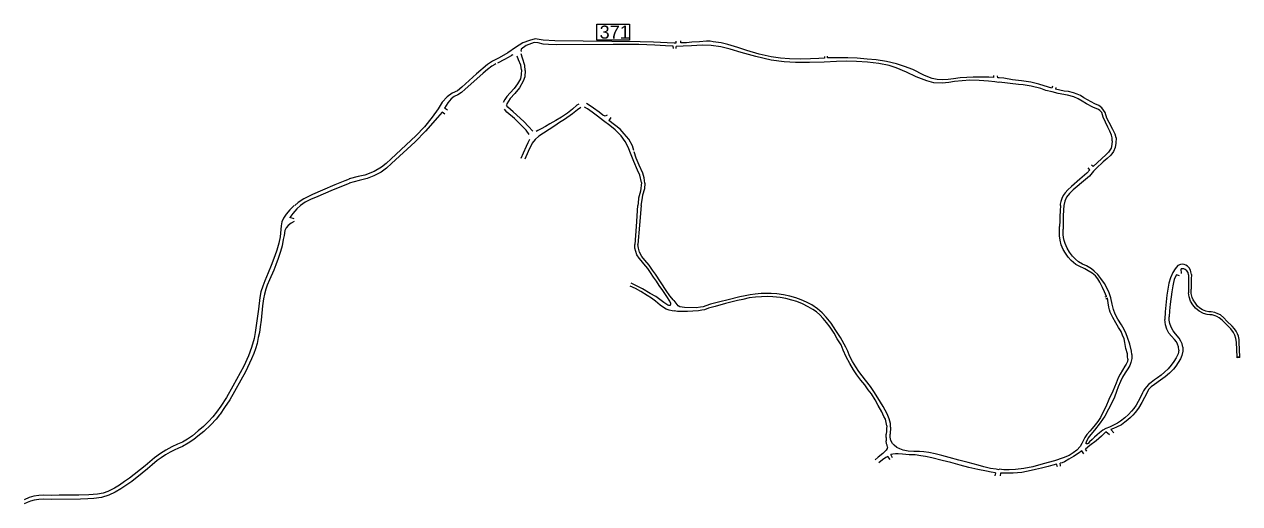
# Model space of a CAD drawing. Header units: millimetres. Extents: x 583 to 26013, y 350 to 21391.
# Drawn here: x 11091 to 12962, y 9425 to 10163 of the extents above; entities that cross this region are included whole.
import ezdxf

# ---------------------------------------------------------------- set-up
doc = ezdxf.new("R2010")
doc.units = ezdxf.units.MM
doc.layers.add('105-QUADRAS_ESTRADAS', color=80, linetype='Continuous')
doc.layers.add('110-CERCA_DE_ARAME', color=10, linetype='Continuous')
doc.styles.add('EU', font='arial.ttf', dxfattribs={"height": 10})

msp = doc.modelspace()

# ---------------------------------------------------------------- linework, layer by layer
at = {"lineweight": 25}
msp.add_lwpolyline([(11972.47447, 10162.72163), (12022.44689, 10162.72163), (12022.44689, 10138.08744), (11972.47447, 10138.08744)], close=True, dxfattribs=at)
at = {"layer": '105-QUADRAS_ESTRADAS', "color": 0, "linetype": 'Continuous'}
for p, q in [((11868.41551, 10138.00241), (11858.61551, 10134.40241)), ((11877.31551, 10140.20241), (11868.41551, 10138.00241)), ((11889.61551, 10138.50241), (11877.31551, 10140.20241)), ((11907.51551, 10137.30241), (11889.61551, 10138.50241)), ((12038.71551, 10135.80241), (11907.51551, 10137.30241)), ((12101.71551, 10134.00241), (12101.61551, 10137.40241)), ((11835.51551, 10118.70241), (11822.01551, 10111.10241)), ((11847.01551, 10126.90241), (11835.51551, 10118.70241)), ((11858.61551, 10134.40241), (11847.01551, 10126.90241)), ((11855.71551, 10124.60241), (11855.61551, 10122.80241)), ((11856.51551, 10121.00241), (11855.61551, 10122.80241)), ((11863.61551, 10130.10241), (11855.71551, 10124.60241)), ((11871.91551, 10133.40241), (11863.61551, 10130.10241)), ((11876.01551, 10134.50241), (11871.91551, 10133.40241)), ((11881.71551, 10134.40241), (11876.01551, 10134.50241)), ((11889.71551, 10132.40241), (11881.71551, 10134.40241)), ((11898.11551, 10131.40241), (11889.71551, 10132.40241)), ((11898.11551, 10131.40241), (11898.11551, 10131.40241)), ((11909.91551, 10131.10241), (11898.11551, 10131.40241)), ((11997.51551, 10131.40241), (11909.91551, 10131.10241)), ((12037.11551, 10131.50241), (11997.51551, 10131.40241)), ((12061.31551, 10130.60241), (12037.11551, 10131.50241)), ((12059.31551, 10135.30241), (12038.71551, 10135.80241)), ((12091.11551, 10133.90241), (12059.31551, 10135.30241)), ((12077.91551, 10129.50241), (12061.31551, 10130.60241)), ((12089.81551, 10129.10241), (12077.91551, 10129.50241)), ((12090.01551, 10125.60241), (12089.81551, 10129.10241)), ((12093.61551, 10133.90241), (12091.21551, 10133.80241)), ((12093.71551, 10136.70241), (12093.61551, 10133.90241)), ((12105.31551, 10129.10241), (12094.11551, 10128.70241)), ((12094.11551, 10125.60241), (12094.11551, 10128.70241)), ((12110.41551, 10134.30241), (12101.71551, 10134.00241)), ((12117.81551, 10129.70241), (12105.31551, 10129.10241)), ((12118.41551, 10135.10241), (12110.41551, 10134.30241)), ((12134.51551, 10130.50241), (12117.81551, 10129.70241)), ((12130.21551, 10135.80241), (12118.41551, 10135.10241)), ((12140.81551, 10136.70241), (12130.21551, 10135.80241)), ((12148.41551, 10129.90241), (12134.51551, 10130.50241)), ((12146.81551, 10136.70241), (12140.81551, 10136.70241)), ((12151.41551, 10136.00241), (12146.81551, 10136.70241)), ((12162.81551, 10128.20241), (12148.41551, 10129.90241)), ((12163.51551, 10134.20241), (12151.41551, 10136.00241)), ((12177.31551, 10124.40241), (12162.81551, 10128.20241)), ((12174.01551, 10131.80241), (12163.51551, 10134.20241)), ((12189.31551, 10126.80241), (12174.01551, 10131.80241)), ((12194.31551, 10119.60241), (12177.31551, 10124.40241)), ((12203.11551, 10122.20241), (12189.31551, 10126.80241)), ((12217.01551, 10113.10241), (12194.31551, 10119.60241)), ((12222.21551, 10116.70241), (12203.11551, 10122.20241)), ((11803.91551, 10100.70241), (11787.01551, 10086.30241)), ((11811.61551, 10106.00241), (11803.91551, 10100.70241)), ((11815.11551, 10101.00241), (11810.61551, 10098.30241)), ((11822.01551, 10111.10241), (11811.61551, 10106.00241)), ((11817.01551, 10102.10241), (11815.11551, 10101.00241)), ((12240.61551, 10107.70241), (12217.01551, 10113.10241)), ((12240.61551, 10112.70241), (12222.21551, 10116.70241)), ((12254.81551, 10110.40241), (12240.61551, 10112.70241)), ((12260.71551, 10104.80241), (12240.61551, 10107.70241)), ((12268.51551, 10109.40241), (12254.81551, 10110.40241)), ((12278.01551, 10103.90241), (12260.71551, 10104.80241)), ((12285.01551, 10109.20241), (12268.51551, 10109.40241)), ((12299.41551, 10104.00241), (12278.01551, 10103.90241)), ((12300.81551, 10109.40241), (12285.01551, 10109.20241)), ((12322.21551, 10104.70241), (12299.41551, 10104.00241)), ((12314.01551, 10110.10241), (12300.81551, 10109.40241)), ((12322.51551, 10110.50241), (12314.01551, 10110.10241)), ((12341.01551, 10105.50241), (12322.21551, 10104.70241)), ((12322.61551, 10113.00241), (12322.51551, 10110.50241)), ((12327.31551, 10111.20241), (12327.11551, 10113.50241)), ((12331.21551, 10111.00241), (12327.31551, 10111.20241)), ((12344.41551, 10111.00241), (12331.21551, 10111.00241)), ((12357.01551, 10105.80241), (12341.01551, 10105.50241)), ((12358.31551, 10110.90241), (12344.41551, 10111.00241)), ((12371.81551, 10105.30241), (12357.01551, 10105.80241)), ((12372.61551, 10110.40241), (12358.31551, 10110.90241)), ((12389.01551, 10104.50241), (12371.81551, 10105.30241)), ((12388.41551, 10109.30241), (12372.61551, 10110.40241)), ((12402.21551, 10108.20241), (12388.41551, 10109.30241)), ((12406.21551, 10102.30241), (12389.01551, 10104.50241)), ((12418.01551, 10105.30241), (12402.21551, 10108.20241)), ((12422.01551, 10099.40241), (12406.21551, 10102.30241)), ((12433.31551, 10102.00241), (12418.01551, 10105.30241)), ((12445.71551, 10097.90241), (12433.31551, 10102.00241)), ((11787.01551, 10086.30241), (11764.61551, 10066.20241)), ((11797.41551, 10087.80241), (11778.41551, 10070.70241)), ((11803.81551, 10093.00241), (11797.41551, 10087.80241)), ((11810.61551, 10098.30241), (11803.81551, 10093.00241)), ((12432.91551, 10095.90241), (12422.01551, 10099.40241)), ((12448.71551, 10089.10241), (12432.91551, 10095.90241)), ((12458.41551, 10093.00241), (12445.71551, 10097.90241)), ((12463.51551, 10081.90241), (12448.71551, 10089.10241)), ((12475.41551, 10084.70241), (12458.41551, 10093.00241)), ((12480.21551, 10075.50241), (12463.51551, 10081.90241)), ((12481.61551, 10081.90241), (12475.41551, 10084.70241)), ((12488.51551, 10079.30241), (12481.61551, 10081.90241)), ((12551.61551, 10081.50241), (12541.71551, 10080.90241)), ((12562.51551, 10081.60241), (12551.61551, 10081.50241)), ((12575.51551, 10081.20241), (12562.51551, 10081.60241)), ((12582.51551, 10080.90241), (12575.51551, 10081.20241)), ((12582.61551, 10083.90241), (12582.51551, 10080.90241)), ((12589.11551, 10080.50241), (12588.91551, 10083.50241)), ((11764.61551, 10066.20241), (11757.81551, 10060.60241)), ((11769.71551, 10063.00241), (11764.01551, 10057.90241)), ((11778.41551, 10070.70241), (11769.71551, 10063.00241)), ((12490.81551, 10072.90241), (12480.21551, 10075.50241)), ((12496.11551, 10077.80241), (12488.51551, 10079.30241)), ((12503.91551, 10072.40241), (12490.81551, 10072.90241)), ((12504.01551, 10077.20241), (12496.11551, 10077.80241)), ((12513.71551, 10073.00241), (12503.91551, 10072.40241)), ((12512.71551, 10077.60241), (12504.01551, 10077.20241)), ((12520.91551, 10079.00241), (12512.71551, 10077.60241)), ((12522.61551, 10074.70241), (12513.71551, 10073.00241)), ((12531.41551, 10080.30241), (12520.91551, 10079.00241)), ((12534.41551, 10076.00241), (12522.61551, 10074.70241)), ((12541.71551, 10080.90241), (12531.41551, 10080.30241)), ((12546.11551, 10076.70241), (12534.41551, 10076.00241)), ((12560.61551, 10076.30241), (12546.11551, 10076.70241)), ((12574.71551, 10075.10241), (12560.61551, 10076.30241)), ((12584.71551, 10074.10241), (12574.71551, 10075.10241)), ((12591.11551, 10073.10241), (12584.71551, 10074.10241)), ((12591.11551, 10080.20241), (12589.11551, 10080.50241)), ((12598.61551, 10079.60241), (12591.21551, 10080.50241)), ((12591.21551, 10080.20241), (12591.21551, 10080.20241)), ((12621.21551, 10070.30241), (12591.21551, 10073.80241)), ((12591.21551, 10073.10241), (12591.21551, 10073.10241)), ((12612.01551, 10077.50241), (12598.61551, 10079.60241)), ((12625.71551, 10075.50241), (12612.01551, 10077.50241)), ((12628.11551, 10069.70241), (12621.21551, 10070.30241)), ((12640.01551, 10073.60241), (12625.71551, 10075.50241)), ((12640.61551, 10067.40241), (12628.11551, 10069.70241)), ((12652.41551, 10070.40241), (12640.01551, 10073.60241)), ((12655.71551, 10063.80241), (12640.61551, 10067.40241)), ((12660.71551, 10068.20241), (12652.41551, 10070.40241)), ((12663.11551, 10061.00241), (12655.71551, 10063.80241)), ((12672.61551, 10064.50241), (12660.71551, 10068.20241)), ((12673.31551, 10067.50241), (12672.61551, 10064.50241)), ((12678.61551, 10065.60241), (12678.01551, 10062.80241)), ((12691.31551, 10060.10241), (12678.01551, 10062.80241)), ((11741.71551, 10051.20241), (11734.41551, 10042.70241)), ((11749.51551, 10056.70241), (11741.71551, 10051.20241)), ((11748.21551, 10048.30241), (11742.71551, 10042.00241)), ((11752.71551, 10051.60241), (11748.21551, 10048.30241)), ((11757.81551, 10060.60241), (11749.51551, 10056.70241)), ((11758.11551, 10054.10241), (11752.71551, 10051.60241)), ((11764.01551, 10057.90241), (11758.11551, 10054.10241)), ((12673.01551, 10058.60241), (12663.11551, 10061.00241)), ((12682.01551, 10056.40241), (12673.01551, 10058.60241)), ((12696.61551, 10053.60241), (12682.01551, 10056.40241)), ((12697.91551, 10059.30241), (12691.31551, 10060.10241)), ((12706.11551, 10051.00241), (12696.61551, 10053.60241)), ((12705.61551, 10057.50241), (12697.91551, 10059.30241)), ((12711.51551, 10055.20241), (12705.61551, 10057.50241)), ((12712.91551, 10048.30241), (12706.11551, 10051.00241)), ((12716.41551, 10053.10241), (12711.51551, 10055.20241)), ((12719.21551, 10044.30241), (12712.91551, 10048.30241)), ((12721.81551, 10049.40241), (12716.41551, 10053.10241)), ((12725.91551, 10040.40241), (12719.21551, 10044.30241)), ((12727.11551, 10046.60241), (12721.81551, 10049.40241)), ((12732.81551, 10043.30241), (12727.11551, 10046.60241)), ((11728.01551, 10032.50241), (11719.01551, 10019.70241)), ((11734.01551, 10027.50241), (11726.91551, 10019.10241)), ((11734.41551, 10042.70241), (11728.01551, 10032.50241)), ((11738.31551, 10024.60241), (11734.01551, 10027.50241)), ((11742.71551, 10042.00241), (11738.01551, 10033.80241)), ((11742.51551, 10030.40241), (11738.01551, 10033.80241)), ((12735.31551, 10035.40241), (12725.91551, 10040.40241)), ((12738.71551, 10040.50241), (12732.81551, 10043.30241)), ((12744.41551, 10031.70241), (12735.31551, 10035.40241)), ((12744.61551, 10038.00241), (12738.71551, 10040.50241)), ((12746.11551, 10030.30241), (12744.41551, 10031.70241)), ((12749.51551, 10034.30241), (12744.61551, 10038.00241)), ((12749.11551, 10026.90241), (12746.11551, 10030.30241)), ((12751.21551, 10020.00241), (12749.11551, 10026.90241)), ((12752.11551, 10030.60241), (12749.51551, 10034.30241)), ((12754.31551, 10026.80241), (12752.11551, 10030.60241)), ((12757.31551, 10018.10241), (12754.31551, 10026.80241)), ((11719.01551, 10019.70241), (11707.01551, 10004.90241)), ((11726.91551, 10019.10241), (11708.71551, 9998.30241)), ((12754.81551, 10012.30241), (12751.21551, 10020.00241)), ((12758.41551, 10004.70241), (12754.81551, 10012.30241)), ((12760.71551, 10011.40241), (12757.31551, 10018.10241)), ((12766.21551, 10000.90241), (12760.71551, 10011.40241)), ((11693.51551, 9991.20241), (11655.61551, 9955.50241)), ((11708.71551, 9998.30241), (11692.71551, 9982.10241)), ((11707.01551, 10004.90241), (11693.51551, 9991.20241)), ((12761.71551, 9998.30241), (12758.41551, 10004.70241)), ((12761.71551, 9998.30241), (12761.71551, 9998.30241)), ((12764.41551, 9992.10241), (12761.71551, 9998.30241)), ((12765.21551, 9987.90241), (12764.41551, 9992.10241)), ((12765.41551, 9983.20241), (12765.21551, 9987.90241)), ((12769.81551, 9993.90241), (12766.21551, 10000.90241)), ((12771.21551, 9988.20241), (12769.81551, 9993.90241)), ((12771.21551, 9988.20241), (12771.11551, 9980.00241)), ((11692.71551, 9982.10241), (11656.41551, 9948.50241)), ((12763.81551, 9972.10241), (12759.61551, 9966.20241)), ((12764.81551, 9977.70241), (12763.81551, 9972.10241)), ((12765.41551, 9983.20241), (12764.81551, 9977.70241)), ((12770.01551, 9973.30241), (12767.21551, 9966.90241)), ((12771.11551, 9980.00241), (12770.01551, 9973.30241)), ((11655.61551, 9955.50241), (11647.81551, 9948.50241)), ((12032.61551, 9956.70241), (12029.61551, 9966.60241)), ((12037.21551, 9946.10241), (12032.61551, 9956.70241)), ((12755.51551, 9961.70241), (12735.81551, 9943.70241)), ((12751.61551, 9951.20241), (12740.81551, 9940.70241)), ((12757.81551, 9956.40241), (12751.61551, 9951.20241)), ((12759.61551, 9966.20241), (12755.51551, 9961.70241)), ((12763.21551, 9961.20241), (12757.81551, 9956.40241)), ((12767.21551, 9966.90241), (12763.21551, 9961.20241)), ((11629.51551, 9936.40241), (11615.21551, 9930.80241)), ((11640.11551, 9935.20241), (11628.91551, 9929.50241)), ((11640.71551, 9942.70241), (11629.51551, 9936.40241)), ((11648.71551, 9941.40241), (11640.11551, 9935.20241)), ((11647.81551, 9948.50241), (11640.71551, 9942.70241)), ((11656.41551, 9948.50241), (11648.71551, 9941.40241)), ((12042.81551, 9933.90241), (12037.21551, 9946.10241)), ((12044.91551, 9926.70241), (12042.81551, 9933.90241)), ((12726.11551, 9933.60241), (12715.51551, 9924.50241)), ((12731.01551, 9938.70241), (12726.11551, 9933.60241)), ((12731.01551, 9938.70241), (12728.41551, 9942.00241)), ((12736.71551, 9936.90241), (12730.21551, 9929.30241)), ((12735.81551, 9943.70241), (12733.41551, 9946.20241)), ((12740.81551, 9940.70241), (12736.71551, 9936.90241)), ((11569.01551, 9915.60241), (11550.11551, 9907.60241)), ((11584.31551, 9915.10241), (11562.91551, 9906.30241)), ((11584.61551, 9921.70241), (11569.01551, 9915.60241)), ((11591.11551, 9917.60241), (11584.31551, 9915.10241)), ((11591.11551, 9924.50241), (11584.61551, 9921.70241)), ((11605.11551, 9928.40241), (11591.21551, 9924.80241)), ((11591.21551, 9924.50241), (11591.21551, 9924.50241)), ((11606.51551, 9922.60241), (11591.21551, 9918.10241)), ((11591.21551, 9917.60241), (11591.21551, 9917.60241)), ((11615.21551, 9930.80241), (11605.11551, 9928.40241)), ((11618.61551, 9925.70241), (11606.51551, 9922.60241)), ((11615.21551, 9930.80241), (11615.21551, 9930.80241)), ((11628.91551, 9929.50241), (11618.61551, 9925.70241)), ((12046.31551, 9918.20241), (12044.91551, 9926.70241)), ((12046.31551, 9918.20241), (12045.71551, 9909.70241)), ((12702.51551, 9913.20241), (12697.11551, 9907.80241)), ((12715.51551, 9924.50241), (12702.51551, 9913.20241)), ((12724.11551, 9923.80241), (12705.31551, 9907.90241)), ((12730.21551, 9929.30241), (12724.11551, 9923.80241)), ((11521.11551, 9894.30241), (11512.81551, 9888.70241)), ((11534.61551, 9900.80241), (11521.11551, 9894.30241)), ((11543.01551, 9898.00241), (11531.81551, 9893.30241)), ((11550.11551, 9907.60241), (11534.61551, 9900.80241)), ((11562.91551, 9906.30241), (11543.01551, 9898.00241)), ((12042.61551, 9899.90241), (12041.51551, 9892.40241)), ((12045.71551, 9909.70241), (12042.61551, 9899.90241)), ((12687.61551, 9894.80241), (12686.11551, 9890.00241)), ((12689.81551, 9899.50241), (12687.61551, 9894.80241)), ((12693.01551, 9903.50241), (12689.81551, 9899.50241)), ((12695.11551, 9896.90241), (12692.51551, 9890.50241)), ((12697.11551, 9907.80241), (12693.01551, 9903.50241)), ((12699.41551, 9902.20241), (12695.11551, 9896.90241)), ((12705.31551, 9907.90241), (12699.41551, 9902.20241)), ((11499.91551, 9877.40241), (11494.21551, 9870.60241)), ((11504.51551, 9882.10241), (11499.91551, 9877.40241)), ((11510.61551, 9878.90241), (11504.41551, 9871.50241)), ((11506.61551, 9883.90241), (11504.51551, 9882.10241)), ((11512.81551, 9888.70241), (11507.31551, 9884.00241)), ((11516.31551, 9883.90241), (11510.61551, 9878.90241)), ((11523.51551, 9888.80241), (11516.31551, 9884.00241)), ((11516.31551, 9884.00241), (11516.31551, 9884.00241)), ((11531.81551, 9893.30241), (11523.51551, 9888.80241)), ((12040.41551, 9883.90241), (12037.91551, 9853.70241)), ((12041.51551, 9892.40241), (12040.11551, 9884.00241)), ((12040.41551, 9884.00241), (12040.41551, 9884.00241)), ((12685.11551, 9875.90241), (12684.71551, 9867.20241)), ((12685.61551, 9883.90241), (12685.11551, 9875.90241)), ((12685.41551, 9886.20241), (12685.31551, 9884.10241)), ((12686.11551, 9890.00241), (12685.41551, 9886.20241)), ((12690.51551, 9877.30241), (12690.11551, 9867.40241)), ((12690.81551, 9883.90241), (12690.51551, 9877.30241)), ((12692.51551, 9890.50241), (12690.81551, 9884.00241)), ((11487.61551, 9858.90241), (11486.31551, 9852.60241)), ((11490.21551, 9864.50241), (11487.61551, 9858.90241)), ((11494.21551, 9870.60241), (11490.21551, 9864.50241)), ((11501.81551, 9856.90241), (11497.21551, 9853.20241)), ((11504.41551, 9871.50241), (11499.91551, 9865.60241)), ((11506.51551, 9863.50241), (11499.91551, 9865.60241)), ((11506.51551, 9859.30241), (11501.81551, 9856.90241)), ((12684.61551, 9860.10241), (12684.11551, 9851.70241)), ((12684.71551, 9867.20241), (12684.61551, 9860.10241)), ((12690.11551, 9867.40241), (12689.91551, 9857.30241)), ((12689.91551, 9857.30241), (12689.91551, 9847.70241)), ((11486.21551, 9847.10241), (11485.01551, 9835.70241)), ((11486.31551, 9852.60241), (11486.21551, 9847.10241)), ((11490.91551, 9837.80241), (11489.81551, 9831.40241)), ((11492.21551, 9845.30241), (11490.91551, 9837.80241)), ((11494.31551, 9849.40241), (11492.21551, 9845.30241)), ((11497.21551, 9853.20241), (11494.31551, 9849.40241)), ((12037.91551, 9853.70241), (12035.51551, 9823.80241)), ((12684.31551, 9844.50241), (12684.11551, 9851.70241)), ((12684.41551, 9837.50241), (12684.31551, 9844.50241)), ((12690.11551, 9839.30241), (12689.91551, 9847.70241)), ((12690.61551, 9834.90241), (12690.11551, 9839.30241)), ((11482.71551, 9825.90241), (11479.91551, 9815.20241)), ((11485.01551, 9835.70241), (11482.71551, 9825.90241)), ((11487.91551, 9822.10241), (11485.41551, 9813.30241)), ((11489.81551, 9831.40241), (11487.91551, 9822.10241)), ((12036.11551, 9818.20241), (12035.51551, 9823.80241)), ((12685.31551, 9830.40241), (12684.41551, 9837.50241)), ((12686.91551, 9823.40241), (12685.31551, 9830.40241)), ((12689.91551, 9816.30241), (12686.91551, 9823.40241)), ((12691.51551, 9830.10241), (12690.61551, 9834.90241)), ((12692.81551, 9825.20241), (12691.51551, 9830.10241)), ((12695.81551, 9818.20241), (12692.81551, 9825.20241)), ((11476.81551, 9806.50241), (11471.11551, 9791.70241)), ((11479.91551, 9815.20241), (11476.81551, 9806.50241)), ((11481.71551, 9802.20241), (11478.51551, 9792.40241)), ((11485.41551, 9813.30241), (11481.71551, 9802.20241)), ((12037.91551, 9812.20241), (12036.11551, 9818.20241)), ((12041.31551, 9805.50241), (12037.91551, 9812.20241)), ((12046.21551, 9799.60241), (12041.31551, 9805.50241)), ((12693.31551, 9810.50241), (12689.91551, 9816.30241)), ((12697.51551, 9804.60241), (12693.31551, 9810.50241)), ((12699.81551, 9811.90241), (12695.81551, 9818.20241)), ((12702.31551, 9799.30241), (12697.51551, 9804.60241)), ((12704.11551, 9806.00241), (12699.81551, 9811.90241)), ((12708.71551, 9801.20241), (12704.11551, 9806.00241)), ((12713.41551, 9797.40241), (12708.71551, 9801.20241)), ((11471.11551, 9791.70241), (11466.61551, 9780.40241)), ((11475.01551, 9784.60241), (11468.71551, 9769.30241)), ((11478.51551, 9792.40241), (11475.01551, 9784.60241)), ((12052.61551, 9792.30241), (12046.21551, 9799.60241)), ((12057.91551, 9784.40241), (12052.61551, 9792.30241)), ((12062.41551, 9778.20241), (12057.91551, 9784.40241)), ((12705.91551, 9796.20241), (12702.31551, 9799.30241)), ((12709.61551, 9793.30241), (12705.91551, 9796.20241)), ((12714.71551, 9790.80241), (12709.61551, 9793.30241)), ((12719.41551, 9793.70241), (12713.41551, 9797.40241)), ((12723.21551, 9786.60241), (12714.71551, 9790.80241)), ((12725.91551, 9791.20241), (12719.41551, 9793.70241)), ((12728.51551, 9783.60241), (12723.21551, 9786.60241)), ((12733.41551, 9786.60241), (12725.91551, 9791.20241)), ((12734.31551, 9779.80241), (12728.51551, 9783.60241)), ((12737.41551, 9782.90241), (12733.41551, 9786.60241)), ((12743.01551, 9777.80241), (12737.41551, 9782.90241)), ((12862.01551, 9786.40241), (12858.51551, 9780.90241)), ((12866.51551, 9791.40241), (12862.01551, 9786.40241)), ((12870.41551, 9793.10241), (12866.51551, 9791.40241)), ((12873.91551, 9793.90241), (12870.41551, 9793.10241)), ((12872.61551, 9786.50241), (12871.21551, 9786.60241)), ((12871.91551, 9779.10241), (12871.21551, 9786.60241)), ((12875.41551, 9786.40241), (12872.61551, 9786.50241)), ((12876.21551, 9793.30241), (12873.91551, 9793.90241)), ((12877.81551, 9785.50241), (12875.41551, 9786.40241)), ((12878.81551, 9792.20241), (12876.21551, 9793.30241)), ((12880.31551, 9783.40241), (12877.81551, 9785.50241)), ((12881.11551, 9790.50241), (12878.81551, 9792.20241)), ((12882.11551, 9780.70241), (12880.31551, 9783.40241)), ((12883.51551, 9787.80241), (12881.11551, 9790.50241)), ((12885.61551, 9784.60241), (12883.51551, 9787.80241)), ((12886.21551, 9781.80241), (12885.61551, 9784.60241)), ((12887.11551, 9777.70241), (12886.21551, 9781.80241)), ((11461.31551, 9767.80241), (11458.31551, 9759.90241)), ((11466.61551, 9780.40241), (11461.31551, 9767.80241)), ((11468.71551, 9769.30241), (11465.01551, 9761.50241)), ((12079.11551, 9753.20241), (12062.41551, 9778.20241)), ((12739.41551, 9775.60241), (12734.31551, 9779.80241)), ((12743.11551, 9770.90241), (12739.41551, 9775.60241)), ((12748.01551, 9771.50241), (12743.01551, 9777.80241)), ((12746.31551, 9766.10241), (12743.11551, 9770.90241)), ((12750.51551, 9757.90241), (12746.31551, 9766.10241)), ((12753.31551, 9763.70241), (12748.01551, 9771.50241)), ((12757.01551, 9757.00241), (12753.31551, 9763.70241)), ((12852.61551, 9764.60241), (12849.61551, 9745.80241)), ((12855.01551, 9772.60241), (12852.61551, 9764.60241)), ((12858.51551, 9780.90241), (12855.01551, 9772.60241)), ((12859.41551, 9765.60241), (12858.51551, 9760.30241)), ((12860.91551, 9770.10241), (12859.41551, 9765.60241)), ((12862.11551, 9773.80241), (12860.91551, 9770.10241)), ((12864.51551, 9777.30241), (12862.11551, 9773.80241)), ((12869.11551, 9775.80241), (12864.51551, 9777.30241)), ((12882.91551, 9777.20241), (12882.11551, 9780.70241)), ((12882.81551, 9770.80241), (12882.61551, 9749.70241)), ((12882.91551, 9777.20241), (12882.81551, 9770.80241)), ((12887.01551, 9770.80241), (12886.61551, 9755.10241)), ((12887.11551, 9777.70241), (12887.01551, 9770.80241)), ((11455.41551, 9751.20241), (11453.81551, 9742.30241)), ((11458.31551, 9759.90241), (11455.41551, 9751.20241)), ((11460.71551, 9747.40241), (11459.21551, 9740.20241)), ((11462.91551, 9755.00241), (11460.71551, 9747.40241)), ((11465.01551, 9761.50241), (11462.91551, 9755.00241)), ((12031.91551, 9756.20241), (12023.31551, 9760.00241)), ((12040.01551, 9751.70241), (12031.91551, 9756.20241)), ((12049.91551, 9745.50241), (12040.01551, 9751.70241)), ((12056.21551, 9741.40241), (12049.91551, 9745.50241)), ((12084.61551, 9745.10241), (12079.11551, 9753.20241)), ((12087.61551, 9741.40241), (12084.61551, 9745.10241)), ((12200.71551, 9744.90241), (12192.21551, 9743.40241)), ((12208.01551, 9746.50241), (12200.71551, 9744.90241)), ((12215.81551, 9747.60241), (12208.01551, 9746.50241)), ((12225.11551, 9748.30241), (12215.81551, 9747.60241)), ((12232.21551, 9748.50241), (12225.11551, 9748.30241)), ((12240.71551, 9748.40241), (12232.21551, 9748.50241)), ((12249.01551, 9747.80241), (12240.71551, 9748.40241)), ((12259.31551, 9746.40241), (12249.01551, 9747.80241)), ((12269.11551, 9744.30241), (12259.31551, 9746.40241)), ((12278.61551, 9741.80241), (12269.11551, 9744.30241)), ((12753.61551, 9751.30241), (12750.51551, 9757.90241)), ((12756.41551, 9744.10241), (12753.61551, 9751.30241)), ((12760.61551, 9749.70241), (12757.01551, 9757.00241)), ((12763.11551, 9741.70241), (12760.61551, 9749.70241)), ((12849.61551, 9745.80241), (12846.81551, 9720.40241)), ((12857.01551, 9751.10241), (12854.61551, 9732.10241)), ((12858.51551, 9760.30241), (12857.01551, 9751.10241)), ((12883.51551, 9743.50241), (12882.61551, 9749.70241)), ((12886.81551, 9748.70241), (12886.61551, 9755.10241)), ((12888.51551, 9742.60241), (12886.81551, 9748.70241)), ((11453.81551, 9742.30241), (11451.61551, 9724.50241)), ((11457.81551, 9729.30241), (11455.51551, 9707.70241)), ((11459.21551, 9740.20241), (11457.81551, 9729.30241)), ((12062.31551, 9736.50241), (12056.21551, 9741.40241)), ((12069.81551, 9730.60241), (12062.31551, 9736.50241)), ((12074.81551, 9726.90241), (12069.81551, 9730.60241)), ((12078.71551, 9724.60241), (12074.81551, 9726.90241)), ((12089.51551, 9738.60241), (12087.61551, 9741.40241)), ((12091.11551, 9737.20241), (12089.51551, 9738.60241)), ((12097.41551, 9729.60241), (12091.21551, 9737.50241)), ((12099.91551, 9728.10241), (12097.41551, 9729.60241)), ((12103.31551, 9727.40241), (12099.91551, 9728.10241)), ((12107.31551, 9727.00241), (12103.31551, 9727.40241)), ((12125.21551, 9726.60241), (12107.31551, 9727.00241)), ((12131.91551, 9727.30241), (12125.21551, 9726.60241)), ((12135.91551, 9728.10241), (12131.91551, 9727.30241)), ((12140.21551, 9729.50241), (12135.91551, 9728.10241)), ((12144.31551, 9725.70241), (12138.11551, 9723.50241)), ((12147.11551, 9731.90241), (12140.21551, 9729.50241)), ((12154.31551, 9728.70241), (12144.31551, 9725.70241)), ((12161.41551, 9735.70241), (12147.11551, 9731.90241)), ((12170.01551, 9732.90241), (12154.31551, 9728.70241)), ((12174.21551, 9738.80241), (12161.41551, 9735.70241)), ((12188.51551, 9737.60241), (12170.01551, 9732.90241)), ((12192.21551, 9743.40241), (12174.21551, 9738.80241)), ((12196.91551, 9739.30241), (12188.51551, 9737.60241)), ((12206.51551, 9741.60241), (12196.91551, 9739.30241)), ((12216.61551, 9743.00241), (12206.51551, 9741.60241)), ((12225.41551, 9743.50241), (12216.61551, 9743.00241)), ((12235.01551, 9743.80241), (12225.41551, 9743.50241)), ((12243.11551, 9743.30241), (12235.01551, 9743.80241)), ((12254.51551, 9742.30241), (12243.11551, 9743.30241)), ((12263.21551, 9740.70241), (12254.51551, 9742.30241)), ((12272.41551, 9738.40241), (12263.21551, 9740.70241)), ((12280.11551, 9736.20241), (12272.41551, 9738.40241)), ((12286.81551, 9738.60241), (12278.61551, 9741.80241)), ((12288.81551, 9732.40241), (12280.11551, 9736.20241)), ((12295.11551, 9735.40241), (12286.81551, 9738.60241)), ((12297.61551, 9727.90241), (12288.81551, 9732.40241)), ((12303.11551, 9731.00241), (12295.11551, 9735.40241)), ((12304.61551, 9723.90241), (12297.61551, 9727.90241)), ((12311.61551, 9725.00241), (12303.11551, 9731.00241)), ((12756.41551, 9744.10241), (12754.21551, 9743.00241)), ((12757.91551, 9741.20241), (12755.51551, 9740.00241)), ((12759.31551, 9734.30241), (12757.91551, 9741.20241)), ((12760.31551, 9727.40241), (12759.31551, 9734.30241)), ((12761.21551, 9723.50241), (12760.31551, 9727.40241)), ((12765.11551, 9732.00241), (12763.11551, 9741.70241)), ((12767.21551, 9724.10241), (12765.11551, 9732.00241)), ((12854.61551, 9732.10241), (12853.61551, 9721.60241)), ((12885.91551, 9736.80241), (12883.51551, 9743.50241)), ((12889.41551, 9731.30241), (12885.91551, 9736.80241)), ((12890.11551, 9738.70241), (12888.51551, 9742.60241)), ((12893.71551, 9726.00241), (12889.41551, 9731.30241)), ((12893.31551, 9733.50241), (12890.11551, 9738.70241)), ((12896.81551, 9729.00241), (12893.31551, 9733.50241)), ((12898.91551, 9721.50241), (12893.71551, 9726.00241)), ((12900.31551, 9725.90241), (12896.81551, 9729.00241)), ((12904.41551, 9723.20241), (12900.31551, 9725.90241)), ((11451.61551, 9724.50241), (11446.61551, 9688.30241)), ((11455.51551, 9707.70241), (11454.31551, 9697.10241)), ((12083.51551, 9723.00241), (12078.71551, 9724.60241)), ((12088.21551, 9721.90241), (12083.51551, 9723.00241)), ((12091.11551, 9721.50241), (12088.21551, 9721.90241)), ((12096.61551, 9721.00241), (12091.21551, 9721.80241)), ((12111.51551, 9720.80241), (12096.61551, 9721.00241)), ((12120.21551, 9721.10241), (12111.51551, 9720.80241)), ((12128.71551, 9722.00241), (12120.21551, 9721.10241)), ((12133.91551, 9722.80241), (12128.71551, 9722.00241)), ((12138.11551, 9723.50241), (12133.91551, 9722.80241)), ((12310.11551, 9720.10241), (12304.61551, 9723.90241)), ((12315.21551, 9715.70241), (12310.11551, 9720.10241)), ((12318.81551, 9718.90241), (12311.61551, 9725.00241)), ((12320.61551, 9710.00241), (12315.21551, 9715.70241)), ((12325.11551, 9712.30241), (12318.81551, 9718.90241)), ((12325.91551, 9703.70241), (12320.61551, 9710.00241)), ((12332.61551, 9702.80241), (12325.11551, 9712.30241)), ((12762.11551, 9719.80241), (12761.21551, 9723.50241)), ((12764.21551, 9715.70241), (12762.11551, 9719.80241)), ((12766.11551, 9711.50241), (12764.21551, 9715.70241)), ((12770.81551, 9703.30241), (12766.11551, 9711.50241)), ((12770.11551, 9716.70241), (12767.21551, 9724.10241)), ((12774.01551, 9708.80241), (12770.11551, 9716.70241)), ((12779.61551, 9700.30241), (12774.01551, 9708.80241)), ((12846.81551, 9720.40241), (12846.31551, 9708.70241)), ((12847.21551, 9700.20241), (12846.31551, 9708.70241)), ((12853.61551, 9721.60241), (12852.91551, 9712.60241)), ((12853.21551, 9707.40241), (12852.91551, 9712.60241)), ((12853.91551, 9702.50241), (12853.21551, 9707.40241)), ((12905.71551, 9717.50241), (12898.91551, 9721.50241)), ((12909.51551, 9721.20241), (12904.41551, 9723.20241)), ((12911.51551, 9716.40241), (12905.71551, 9717.50241)), ((12913.81551, 9720.50241), (12909.51551, 9721.20241)), ((12915.31551, 9715.80241), (12911.51551, 9716.40241)), ((12917.61551, 9720.40241), (12913.81551, 9720.50241)), ((12919.11551, 9715.70241), (12915.31551, 9715.80241)), ((12923.51551, 9719.30241), (12917.61551, 9720.40241)), ((12923.71551, 9714.40241), (12919.11551, 9715.70241)), ((12927.91551, 9717.40241), (12923.51551, 9719.30241)), ((12926.51551, 9713.00241), (12923.71551, 9714.40241)), ((12930.01551, 9711.10241), (12926.51551, 9713.00241)), ((12931.81551, 9715.60241), (12927.91551, 9717.40241)), ((12934.31551, 9707.50241), (12930.01551, 9711.10241)), ((12936.91551, 9711.00241), (12931.81551, 9715.60241)), ((12943.71551, 9698.10241), (12934.31551, 9707.50241)), ((12941.71551, 9706.10241), (12936.91551, 9711.00241)), ((11446.61551, 9688.30241), (11444.91551, 9679.10241)), ((11453.31551, 9688.70241), (11451.31551, 9680.70241)), ((11454.31551, 9697.10241), (11453.31551, 9688.70241)), ((12331.31551, 9696.50241), (12325.91551, 9703.70241)), ((12337.51551, 9687.30241), (12331.31551, 9696.50241)), ((12340.21551, 9691.80241), (12332.61551, 9702.80241)), ((12347.31551, 9680.80241), (12340.21551, 9691.80241)), ((12775.21551, 9696.30241), (12770.81551, 9703.30241)), ((12779.11551, 9690.00241), (12775.21551, 9696.30241)), ((12781.41551, 9684.20241), (12779.11551, 9690.00241)), ((12783.71551, 9693.00241), (12779.61551, 9700.30241)), ((12786.91551, 9686.30241), (12783.71551, 9693.00241)), ((12849.31551, 9693.50241), (12847.21551, 9700.20241)), ((12852.71551, 9687.50241), (12849.31551, 9693.50241)), ((12855.81551, 9696.70241), (12853.91551, 9702.50241)), ((12859.21551, 9690.90241), (12855.81551, 9696.70241)), ((12862.91551, 9686.30241), (12859.21551, 9690.90241)), ((12949.71551, 9698.20241), (12941.71551, 9706.10241)), ((12948.11551, 9694.20241), (12943.71551, 9698.10241)), ((12952.01551, 9688.60241), (12948.11551, 9694.20241)), ((12953.71551, 9693.90241), (12949.71551, 9698.20241)), ((12953.91551, 9684.60241), (12952.01551, 9688.60241)), ((12955.91551, 9690.70241), (12953.71551, 9693.90241)), ((12957.91551, 9686.60241), (12955.91551, 9690.70241)), ((11444.91551, 9679.10241), (11440.91551, 9665.30241)), ((11449.41551, 9671.40241), (11447.21551, 9663.40241)), ((11451.31551, 9680.70241), (11449.41551, 9671.40241)), ((12342.21551, 9678.90241), (12337.51551, 9687.30241)), ((12348.01551, 9669.40241), (12342.21551, 9678.90241)), ((12355.61551, 9665.80241), (12347.31551, 9680.80241)), ((12783.81551, 9679.00241), (12781.41551, 9684.20241)), ((12785.01551, 9673.30241), (12783.81551, 9679.00241)), ((12786.51551, 9663.70241), (12785.01551, 9673.30241)), ((12789.01551, 9680.60241), (12786.91551, 9686.30241)), ((12792.21551, 9670.40241), (12789.01551, 9680.60241)), ((12794.81551, 9659.90241), (12792.21551, 9670.40241)), ((12856.81551, 9682.70241), (12852.71551, 9687.50241)), ((12861.21551, 9677.50241), (12856.81551, 9682.70241)), ((12864.41551, 9673.90241), (12861.21551, 9677.50241)), ((12868.51551, 9679.90241), (12862.91551, 9686.30241)), ((12865.91551, 9670.50241), (12864.41551, 9673.90241)), ((12867.11551, 9666.50241), (12865.91551, 9670.50241)), ((12870.81551, 9675.40241), (12868.51551, 9679.90241)), ((12872.81551, 9671.10241), (12870.81551, 9675.40241)), ((12874.21551, 9665.90241), (12872.81551, 9671.10241)), ((12955.61551, 9679.10241), (12953.91551, 9684.60241)), ((12956.51551, 9673.80241), (12955.61551, 9679.10241)), ((12957.71551, 9650.30241), (12956.51551, 9673.80241)), ((12959.51551, 9682.70241), (12957.91551, 9686.60241)), ((12960.51551, 9677.90241), (12959.51551, 9682.70241)), ((12960.71551, 9673.50241), (12960.51551, 9677.90241)), ((12961.51551, 9650.40241), (12960.71551, 9673.50241)), ((11436.01551, 9652.40241), (11428.91551, 9636.90241)), ((11440.91551, 9665.30241), (11436.01551, 9652.40241)), ((11444.51551, 9656.20241), (11441.01551, 9648.00241)), ((11447.21551, 9663.40241), (11444.51551, 9656.20241)), ((12351.41551, 9661.40241), (12348.01551, 9669.40241)), ((12355.91551, 9651.30241), (12351.41551, 9661.40241)), ((12358.31551, 9660.00241), (12355.61551, 9665.80241)), ((12361.61551, 9640.80241), (12355.91551, 9651.30241)), ((12361.31551, 9652.70241), (12358.31551, 9660.00241)), ((12365.71551, 9643.80241), (12361.31551, 9652.70241)), ((12788.61551, 9655.60241), (12786.51551, 9663.70241)), ((12789.11551, 9651.60241), (12788.61551, 9655.60241)), ((12789.31551, 9647.30241), (12789.11551, 9651.60241)), ((12795.61551, 9654.70241), (12794.81551, 9659.90241)), ((12795.61551, 9654.70241), (12795.51551, 9648.70241)), ((12866.61551, 9655.80241), (12863.61551, 9649.50241)), ((12867.61551, 9661.10241), (12866.61551, 9655.80241)), ((12867.61551, 9661.10241), (12867.11551, 9666.50241)), ((12872.71551, 9653.30241), (12870.21551, 9647.90241)), ((12873.91551, 9659.90241), (12872.71551, 9653.30241)), ((12874.21551, 9665.90241), (12873.91551, 9659.90241)), ((11428.91551, 9636.90241), (11412.11551, 9605.80241)), ((11441.01551, 9648.00241), (11431.41551, 9628.10241)), ((12367.01551, 9631.30241), (12361.61551, 9640.80241)), ((12361.61551, 9640.80241), (12361.61551, 9640.80241)), ((12370.61551, 9635.80241), (12365.71551, 9643.80241)), ((12375.21551, 9628.40241), (12370.61551, 9635.80241)), ((12784.91551, 9636.60241), (12781.01551, 9630.40241)), ((12786.81551, 9639.90241), (12784.91551, 9636.60241)), ((12789.41551, 9632.50241), (12785.11551, 9626.50241)), ((12788.71551, 9643.80241), (12786.81551, 9639.90241)), ((12789.31551, 9647.30241), (12788.71551, 9643.80241)), ((12792.31551, 9637.80241), (12789.41551, 9632.50241)), ((12794.11551, 9642.10241), (12792.31551, 9637.80241)), ((12795.51551, 9648.70241), (12794.11551, 9642.10241)), ((12851.31551, 9632.40241), (12845.91551, 9627.40241)), ((12855.91551, 9638.10241), (12851.31551, 9632.40241)), ((12860.01551, 9643.80241), (12855.91551, 9638.10241)), ((12863.31551, 9636.80241), (12859.41551, 9632.00241)), ((12863.61551, 9649.50241), (12860.01551, 9643.80241)), ((12866.91551, 9642.20241), (12863.31551, 9636.80241)), ((12870.21551, 9647.90241), (12866.91551, 9642.20241)), ((12961.51551, 9650.40241), (12957.71551, 9650.30241)), ((12961.51551, 9650.40241), (12957.71551, 9649.70241)), ((12957.71551, 9649.70241), (12957.71551, 9650.30241)), ((12961.51551, 9649.80241), (12957.71551, 9650.30241)), ((12961.51551, 9649.80241), (12957.71551, 9649.70241)), ((12961.51551, 9649.80241), (12961.51551, 9650.40241)), ((11431.41551, 9628.10241), (11407.41551, 9585.00241)), ((12372.41551, 9623.50241), (12367.01551, 9631.30241)), ((12378.51551, 9615.30241), (12372.41551, 9623.50241)), ((12380.31551, 9621.80241), (12375.21551, 9628.40241)), ((12384.41551, 9607.80241), (12378.51551, 9615.30241)), ((12385.71551, 9615.00241), (12380.31551, 9621.80241)), ((12393.31551, 9605.60241), (12385.71551, 9615.00241)), ((12774.61551, 9619.00241), (12771.21551, 9610.40241)), ((12777.41551, 9624.30241), (12774.61551, 9619.00241)), ((12781.01551, 9630.40241), (12777.41551, 9624.30241)), ((12781.41551, 9619.90241), (12778.21551, 9613.30241)), ((12785.11551, 9626.50241), (12781.41551, 9619.90241)), ((12830.31551, 9615.70241), (12825.11551, 9611.70241)), ((12835.01551, 9618.70241), (12830.31551, 9615.70241)), ((12839.81551, 9615.40241), (12830.31551, 9608.60241)), ((12840.51551, 9622.80241), (12835.01551, 9618.70241)), ((12846.81551, 9620.20241), (12839.81551, 9615.40241)), ((12845.91551, 9627.40241), (12840.51551, 9622.80241)), ((12853.31551, 9625.70241), (12846.81551, 9620.20241)), ((12859.41551, 9632.00241), (12853.31551, 9625.70241)), ((11412.11551, 9605.80241), (11402.21551, 9588.30241)), ((12389.91551, 9600.40241), (12384.41551, 9607.80241)), ((12394.71551, 9593.90241), (12389.91551, 9600.40241)), ((12398.61551, 9597.60241), (12393.31551, 9605.60241)), ((12404.71551, 9588.10241), (12398.61551, 9597.60241)), ((12766.21551, 9598.20241), (12760.21551, 9585.40241)), ((12771.21551, 9610.40241), (12766.21551, 9598.20241)), ((12772.01551, 9597.50241), (12768.71551, 9589.10241)), ((12774.61551, 9605.00241), (12772.01551, 9597.50241)), ((12778.21551, 9613.30241), (12774.61551, 9605.00241)), ((12812.11551, 9595.60241), (12808.41551, 9588.00241)), ((12813.71551, 9598.70241), (12812.11551, 9595.60241)), ((12815.41551, 9601.90241), (12813.71551, 9598.70241)), ((12817.91551, 9605.10241), (12815.41551, 9601.90241)), ((12819.41551, 9597.50241), (12817.01551, 9592.30241)), ((12821.31551, 9608.30241), (12817.91551, 9605.10241)), ((12821.61551, 9601.10241), (12819.41551, 9597.50241)), ((12825.11551, 9611.70241), (12821.31551, 9608.30241)), ((12825.31551, 9604.90241), (12821.61551, 9601.10241)), ((12830.31551, 9608.60241), (12825.31551, 9604.90241)), ((11402.21551, 9588.30241), (11393.61551, 9575.10241)), ((11407.41551, 9585.00241), (11399.41551, 9573.20241)), ((12400.41551, 9585.10241), (12394.71551, 9593.90241)), ((12405.41551, 9576.00241), (12400.41551, 9585.10241)), ((12412.91551, 9574.90241), (12404.71551, 9588.10241)), ((12410.81551, 9566.40241), (12405.41551, 9576.00241)), ((12760.21551, 9585.40241), (12755.31551, 9574.20241)), ((12763.51551, 9578.30241), (12759.51551, 9570.70241)), ((12768.71551, 9589.10241), (12763.51551, 9578.30241)), ((12802.01551, 9576.80241), (12798.41551, 9571.70241)), ((12805.41551, 9582.50241), (12802.01551, 9576.80241)), ((12808.41551, 9588.00241), (12805.41551, 9582.50241)), ((12810.81551, 9580.60241), (12805.61551, 9572.10241)), ((12815.11551, 9588.50241), (12810.81551, 9580.60241)), ((12817.01551, 9592.30241), (12815.11551, 9588.50241)), ((11381.51551, 9558.50241), (11374.81551, 9551.40241)), ((11386.81551, 9565.80241), (11381.51551, 9558.50241)), ((11391.81551, 9561.70241), (11386.61551, 9555.00241)), ((11393.61551, 9575.10241), (11386.81551, 9565.80241)), ((11392.61551, 9562.70241), (11391.81551, 9561.90241)), ((11399.41551, 9573.20241), (11392.61551, 9562.70241)), ((12414.01551, 9559.30241), (12410.81551, 9566.40241)), ((12418.91551, 9563.50241), (12412.91551, 9574.90241)), ((12416.31551, 9554.90241), (12414.01551, 9559.30241)), ((12422.31551, 9555.50241), (12418.91551, 9563.50241)), ((12747.11551, 9557.90241), (12743.01551, 9551.50241)), ((12753.91551, 9559.90241), (12746.71551, 9549.50241)), ((12751.11551, 9565.60241), (12747.11551, 9557.90241)), ((12755.31551, 9574.20241), (12751.11551, 9565.60241)), ((12759.51551, 9570.70241), (12753.91551, 9559.90241)), ((12784.71551, 9557.30241), (12778.31551, 9552.30241)), ((12790.21551, 9562.50241), (12784.71551, 9557.30241)), ((12793.51551, 9557.70241), (12789.41551, 9554.30241)), ((12794.81551, 9567.30241), (12790.21551, 9562.50241)), ((12797.01551, 9561.30241), (12793.51551, 9557.70241)), ((12798.41551, 9571.70241), (12794.81551, 9567.30241)), ((12800.71551, 9565.60241), (12797.01551, 9561.30241)), ((12805.61551, 9572.10241), (12800.71551, 9565.60241)), ((11367.01551, 9544.00241), (11358.71551, 9537.00241)), ((11374.81551, 9551.40241), (11367.01551, 9544.00241)), ((11378.41551, 9546.30241), (11367.31551, 9536.40241)), ((11386.61551, 9555.00241), (11378.41551, 9546.30241)), ((12417.61551, 9550.20241), (12416.31551, 9554.90241)), ((12418.31551, 9545.00241), (12417.61551, 9550.20241)), ((12418.01551, 9540.50241), (12417.81551, 9536.60241)), ((12418.31551, 9545.00241), (12418.01551, 9540.50241)), ((12423.91551, 9548.60241), (12422.31551, 9555.50241)), ((12424.41551, 9542.90241), (12423.71551, 9532.10241)), ((12424.41551, 9542.90241), (12423.91551, 9548.60241)), ((12734.31551, 9541.00241), (12730.71551, 9536.90241)), ((12739.01551, 9546.30241), (12734.31551, 9541.00241)), ((12746.71551, 9549.50241), (12738.01551, 9538.20241)), ((12743.01551, 9551.50241), (12739.01551, 9546.30241)), ((12755.41551, 9540.60241), (12751.11551, 9538.10241)), ((12761.21551, 9543.10241), (12755.41551, 9540.60241)), ((12767.41551, 9546.10241), (12761.21551, 9543.10241)), ((12767.31551, 9540.60241), (12763.31551, 9539.00241)), ((12767.61551, 9533.90241), (12763.31551, 9539.00241)), ((12772.01551, 9542.60241), (12767.31551, 9540.60241)), ((12773.31551, 9549.10241), (12767.41551, 9546.10241)), ((12779.41551, 9546.60241), (12772.01551, 9542.60241)), ((12778.31551, 9552.30241), (12773.31551, 9549.10241)), ((12784.71551, 9550.70241), (12779.41551, 9546.60241)), ((12789.41551, 9554.30241), (12784.71551, 9550.70241)), ((11334.41551, 9519.90241), (11327.01551, 9516.60241)), ((11342.11551, 9524.30241), (11334.41551, 9519.90241)), ((11350.11551, 9529.70241), (11342.11551, 9524.30241)), ((11352.01551, 9523.70241), (11343.41551, 9518.00241)), ((11358.71551, 9537.00241), (11350.11551, 9529.70241)), ((11358.41551, 9528.80241), (11352.01551, 9523.70241)), ((11367.31551, 9536.40241), (11358.41551, 9528.80241)), ((12417.81551, 9536.60241), (12417.51551, 9531.90241)), ((12417.71551, 9527.20241), (12417.51551, 9531.90241)), ((12417.71551, 9527.20241), (12417.61551, 9521.90241)), ((12418.11551, 9517.20241), (12417.61551, 9521.90241)), ((12423.81551, 9527.40241), (12423.71551, 9532.10241)), ((12424.91551, 9522.50241), (12423.81551, 9527.40241)), ((12427.11551, 9517.90241), (12424.91551, 9522.50241)), ((12720.91551, 9522.80241), (12718.81551, 9517.80241)), ((12723.41551, 9527.10241), (12720.91551, 9522.80241)), ((12726.51551, 9531.70241), (12723.41551, 9527.10241)), ((12728.51551, 9526.30241), (12725.31551, 9519.80241)), ((12730.71551, 9536.90241), (12726.51551, 9531.70241)), ((12730.31551, 9520.50241), (12728.11551, 9517.90241)), ((12732.41551, 9531.70241), (12728.51551, 9526.30241)), ((12734.31551, 9524.00241), (12730.31551, 9520.50241)), ((12740.71551, 9521.90241), (12731.11551, 9514.40241)), ((12738.01551, 9538.20241), (12732.41551, 9531.70241)), ((12738.21551, 9527.40241), (12734.31551, 9524.00241)), ((12742.21551, 9531.10241), (12738.21551, 9527.40241)), ((12749.01551, 9529.00241), (12740.71551, 9521.90241)), ((12745.91551, 9534.30241), (12742.21551, 9531.10241)), ((12751.11551, 9538.10241), (12745.91551, 9534.30241)), ((12755.71551, 9535.80241), (12749.01551, 9529.00241)), ((12761.01551, 9530.90241), (12755.71551, 9535.80241)), ((11300.91551, 9502.40241), (11291.71551, 9495.60241)), ((11308.81551, 9507.20241), (11300.91551, 9502.40241)), ((11315.71551, 9504.30241), (11308.71551, 9500.30241)), ((11318.11551, 9512.50241), (11308.81551, 9507.20241)), ((11321.61551, 9507.40241), (11315.71551, 9504.30241)), ((11327.01551, 9516.60241), (11318.11551, 9512.50241)), ((11328.61551, 9510.60241), (11321.61551, 9507.40241)), ((11334.81551, 9513.30241), (11328.61551, 9510.60241)), ((11343.41551, 9518.00241), (11334.81551, 9513.30241)), ((12412.11551, 9502.40241), (12405.21551, 9496.50241)), ((12417.71551, 9507.20241), (12412.11551, 9502.40241)), ((12419.21551, 9510.00241), (12417.71551, 9507.20241)), ((12418.91551, 9514.90241), (12418.11551, 9517.20241)), ((12419.61551, 9512.30241), (12418.91551, 9514.90241)), ((12419.61551, 9512.30241), (12419.21551, 9510.00241)), ((12427.71551, 9501.50241), (12424.61551, 9500.60241)), ((12429.81551, 9514.90241), (12427.11551, 9517.90241)), ((12431.71551, 9501.90241), (12427.71551, 9501.50241)), ((12433.81551, 9511.60241), (12429.81551, 9514.90241)), ((12435.81551, 9501.70241), (12431.71551, 9501.90241)), ((12438.51551, 9509.30241), (12433.81551, 9511.60241)), ((12442.51551, 9501.30241), (12435.81551, 9501.70241)), ((12443.71551, 9507.20241), (12438.51551, 9509.30241)), ((12452.81551, 9500.50241), (12442.51551, 9501.30241)), ((12451.21551, 9505.70241), (12443.71551, 9507.20241)), ((12460.11551, 9505.40241), (12451.21551, 9505.70241)), ((12468.91551, 9505.30241), (12460.11551, 9505.40241)), ((12475.31551, 9504.90241), (12468.91551, 9505.30241)), ((12483.31551, 9504.10241), (12475.31551, 9504.90241)), ((12492.81551, 9502.00241), (12483.31551, 9504.10241)), ((12503.11551, 9499.40241), (12492.81551, 9502.00241)), ((12705.31551, 9503.20241), (12699.01551, 9499.30241)), ((12711.11551, 9507.50241), (12705.31551, 9503.20241)), ((12712.91551, 9502.30241), (12705.61551, 9497.70241)), ((12716.21551, 9513.10241), (12711.11551, 9507.50241)), ((12718.61551, 9506.40241), (12712.91551, 9502.30241)), ((12718.81551, 9517.80241), (12716.21551, 9513.10241)), ((12721.51551, 9501.90241), (12718.61551, 9506.40241)), ((12731.11551, 9514.40241), (12724.31551, 9509.20241)), ((12726.51551, 9505.90241), (12724.31551, 9509.20241)), ((12725.31551, 9519.80241), (12724.81551, 9518.10241)), ((12725.21551, 9517.40241), (12724.81551, 9518.10241)), ((12726.01551, 9517.30241), (12725.21551, 9517.40241)), ((12727.11551, 9517.30241), (12726.01551, 9517.30241)), ((12728.11551, 9517.90241), (12727.11551, 9517.30241)), ((11277.01551, 9483.30241), (11253.11551, 9464.60241)), ((11291.71551, 9495.60241), (11277.01551, 9483.30241)), ((11287.71551, 9484.90241), (11280.61551, 9478.90241)), ((11295.51551, 9491.30241), (11287.71551, 9484.90241)), ((11302.01551, 9495.80241), (11295.51551, 9491.30241)), ((11308.71551, 9500.30241), (11302.01551, 9495.80241)), ((12405.21551, 9496.50241), (12400.61551, 9492.40241)), ((12411.71551, 9492.50241), (12406.01551, 9488.20241)), ((12416.91551, 9496.00241), (12411.71551, 9492.50241)), ((12420.21551, 9497.80241), (12416.91551, 9496.00241)), ((12423.41551, 9493.30241), (12420.21551, 9497.80241)), ((12427.31551, 9495.70241), (12424.61551, 9500.60241)), ((12462.21551, 9500.10241), (12452.81551, 9500.50241)), ((12470.71551, 9498.90241), (12462.21551, 9500.10241)), ((12478.11551, 9497.70241), (12470.71551, 9498.90241)), ((12487.71551, 9495.80241), (12478.11551, 9497.70241)), ((12503.61551, 9491.50241), (12487.71551, 9495.80241)), ((12514.41551, 9496.30241), (12503.11551, 9499.40241)), ((12516.81551, 9488.40241), (12503.61551, 9491.50241)), ((12529.31551, 9492.20241), (12514.41551, 9496.30241)), ((12531.61551, 9484.60241), (12516.81551, 9488.40241)), ((12543.51551, 9488.50241), (12529.31551, 9492.20241)), ((12544.61551, 9481.00241), (12531.61551, 9484.60241)), ((12559.01551, 9484.20241), (12543.51551, 9488.50241)), ((12567.71551, 9481.70241), (12559.01551, 9484.20241)), ((12659.11551, 9486.20241), (12643.21551, 9481.90241)), ((12676.61551, 9491.20241), (12659.11551, 9486.20241)), ((12673.91551, 9484.20241), (12666.71551, 9482.10241)), ((12679.81551, 9485.70241), (12673.91551, 9484.20241)), ((12690.11551, 9495.50241), (12676.61551, 9491.20241)), ((12681.11551, 9481.80241), (12679.81551, 9485.70241)), ((12688.11551, 9488.10241), (12685.01551, 9487.20241)), ((12685.51551, 9483.80241), (12685.01551, 9487.20241)), ((12685.71551, 9482.90241), (12685.51551, 9483.80241)), ((12691.71551, 9489.40241), (12688.11551, 9488.10241)), ((12699.01551, 9499.30241), (12690.11551, 9495.50241)), ((12698.71551, 9493.60241), (12691.71551, 9489.40241)), ((12705.61551, 9497.70241), (12698.71551, 9493.60241)), ((11253.11551, 9464.60241), (11245.61551, 9459.10241)), ((11272.41551, 9472.00241), (11256.51551, 9459.20241)), ((11280.61551, 9478.90241), (11272.41551, 9472.00241)), ((12558.41551, 9477.80241), (12544.61551, 9481.00241)), ((12571.91551, 9475.10241), (12558.41551, 9477.80241)), ((12578.21551, 9479.50241), (12567.71551, 9481.70241)), ((12579.21551, 9473.80241), (12571.91551, 9475.10241)), ((12586.51551, 9478.30241), (12578.21551, 9479.50241)), ((12585.61551, 9472.50241), (12579.21551, 9473.80241)), ((12585.61551, 9472.50241), (12584.61551, 9467.80241)), ((12591.11551, 9477.40241), (12586.51551, 9478.30241)), ((12598.71551, 9477.10241), (12591.21551, 9478.10241)), ((12591.21551, 9477.40241), (12591.21551, 9477.40241)), ((12593.31551, 9472.20241), (12592.81551, 9468.00241)), ((12595.51551, 9472.20241), (12593.31551, 9472.20241)), ((12601.51551, 9472.00241), (12595.51551, 9472.20241)), ((12606.91551, 9477.10241), (12598.71551, 9477.10241)), ((12607.41551, 9471.90241), (12601.51551, 9472.00241)), ((12616.61551, 9477.70241), (12606.91551, 9477.10241)), ((12612.91551, 9471.90241), (12607.41551, 9471.90241)), ((12619.41551, 9472.40241), (12612.91551, 9471.90241)), ((12629.31551, 9479.10241), (12616.61551, 9477.70241)), ((12626.21551, 9473.20241), (12619.41551, 9472.40241)), ((12633.41551, 9474.40241), (12626.21551, 9473.20241)), ((12643.21551, 9481.90241), (12629.31551, 9479.10241)), ((12640.81551, 9476.20241), (12633.41551, 9474.40241)), ((12647.11551, 9477.70241), (12640.81551, 9476.20241)), ((12656.41551, 9479.70241), (12647.11551, 9477.70241)), ((12666.71551, 9482.10241), (12656.41551, 9479.70241)), ((11229.91551, 9448.80241), (11219.91551, 9444.10241)), ((11237.71551, 9453.60241), (11229.91551, 9448.80241)), ((11239.91551, 9448.20241), (11231.21551, 9442.70241)), ((11245.61551, 9459.10241), (11237.71551, 9453.60241)), ((11247.41551, 9452.90241), (11239.91551, 9448.20241)), ((11256.51551, 9459.20241), (11247.41551, 9452.90241)), ((11098.81551, 9434.40241), (11091.21551, 9431.10241)), ((11091.21551, 9431.60241), (11091.21551, 9431.60241)), ((11095.81551, 9427.00241), (11091.21551, 9425.10241)), ((11100.71551, 9428.90241), (11095.81551, 9427.00241)), ((11106.11551, 9436.50241), (11098.81551, 9434.40241)), ((11106.61551, 9430.50241), (11100.71551, 9428.90241)), ((11113.61551, 9437.90241), (11106.11551, 9436.50241)), ((11113.61551, 9431.60241), (11106.61551, 9430.50241)), ((11121.01551, 9438.10241), (11113.61551, 9437.90241)), ((11120.71551, 9431.90241), (11113.61551, 9431.60241)), ((11132.61551, 9431.60241), (11120.71551, 9431.90241)), ((11133.11551, 9437.90241), (11121.01551, 9438.10241)), ((11177.91551, 9432.30241), (11132.61551, 9431.60241)), ((11144.81551, 9438.00241), (11133.11551, 9437.90241)), ((11158.11551, 9438.00241), (11144.81551, 9438.00241)), ((11174.91551, 9438.40241), (11158.11551, 9438.00241)), ((11190.51551, 9438.50241), (11174.91551, 9438.40241)), ((11189.11551, 9432.70241), (11177.91551, 9432.30241)), ((11198.11551, 9433.30241), (11189.11551, 9432.70241)), ((11204.01551, 9439.70241), (11190.51551, 9438.50241)), ((11210.21551, 9434.80241), (11198.11551, 9433.30241)), ((11212.61551, 9441.40241), (11204.01551, 9439.70241)), ((11221.21551, 9438.10241), (11210.21551, 9434.80241)), ((11219.91551, 9444.10241), (11212.61551, 9441.40241)), ((11231.21551, 9442.70241), (11221.21551, 9438.10241))]:
    msp.add_line(p, q, dxfattribs=at)
at = {"layer": '110-CERCA_DE_ARAME', "color": 0, "linetype": 'Continuous'}
for p, q in [((11830.11551, 10108.50241), (11819.61551, 10103.10241)), ((11835.81551, 10111.90241), (11830.11551, 10108.50241)), ((11842.91551, 10115.90241), (11835.81551, 10111.90241)), ((11842.91551, 10115.90241), (11840.91551, 10115.30241)), ((11851.91551, 10107.90241), (11849.71551, 10113.80241)), ((11855.31551, 10099.80241), (11851.91551, 10107.90241)), ((11856.31551, 10092.90241), (11855.31551, 10099.80241)), ((11857.81551, 10110.60241), (11856.01551, 10117.40241)), ((11861.51551, 10099.50241), (11857.81551, 10110.60241)), ((11855.91551, 10085.70241), (11854.61551, 10078.70241)), ((11856.31551, 10092.90241), (11855.91551, 10085.70241)), ((11861.31551, 10081.90241), (11858.91551, 10075.00241)), ((11862.21551, 10091.80241), (11861.31551, 10081.90241)), ((11862.21551, 10091.80241), (11861.51551, 10099.50241)), ((11844.81551, 10064.00241), (11838.91551, 10057.10241)), ((11850.21551, 10071.30241), (11844.81551, 10064.00241)), ((11853.41551, 10064.90241), (11846.21551, 10056.30241)), ((11854.61551, 10078.70241), (11850.21551, 10071.30241)), ((11858.91551, 10075.00241), (11853.41551, 10064.90241)), ((11830.51551, 10046.90241), (11828.21551, 10042.40241)), ((11833.71551, 10051.40241), (11830.51551, 10046.90241)), ((11838.91551, 10048.40241), (11833.61551, 10040.50241)), ((11838.91551, 10057.10241), (11833.71551, 10051.40241)), ((11846.21551, 10056.30241), (11838.91551, 10048.40241)), ((11833.91551, 10027.70241), (11830.21551, 10032.00241)), ((11833.61551, 10040.50241), (11833.21551, 10038.50241)), ((11833.91551, 10037.10241), (11833.21551, 10038.50241)), ((11835.51551, 10035.40241), (11833.91551, 10037.10241)), ((11845.51551, 10017.70241), (11833.91551, 10027.70241)), ((11843.71551, 10027.90241), (11835.51551, 10035.40241)), ((11859.81551, 10013.00241), (11843.71551, 10027.90241)), ((11926.91551, 10026.00241), (11917.81551, 10019.60241)), ((11934.61551, 10032.10241), (11926.91551, 10026.00241)), ((11941.51551, 10038.10241), (11934.61551, 10032.10241)), ((11942.61551, 10031.00241), (11934.61551, 10024.80241)), ((11944.31551, 10040.10241), (11941.51551, 10038.10241)), ((11947.41551, 10034.90241), (11942.61551, 10031.00241)), ((11957.91551, 10032.80241), (11953.41551, 10035.20241)), ((11960.61551, 10038.30241), (11956.21551, 10041.10241)), ((11965.31551, 10027.30241), (11957.91551, 10032.80241)), ((11967.11551, 10033.70241), (11960.61551, 10038.30241)), ((11973.51551, 10021.20241), (11965.31551, 10027.30241)), ((11975.91551, 10027.40241), (11967.11551, 10033.70241)), ((11981.71551, 10022.90241), (11975.91551, 10027.40241)), ((11854.41551, 10009.20241), (11845.51551, 10017.70241)), ((11863.31551, 9999.70241), (11854.41551, 10009.20241)), ((11867.31551, 10005.70241), (11859.81551, 10013.00241)), ((11900.01551, 10009.40241), (11893.41551, 10005.50241)), ((11907.51551, 10006.50241), (11899.11551, 10000.90241)), ((11909.11551, 10014.50241), (11900.01551, 10009.40241)), ((11915.01551, 10011.40241), (11907.51551, 10006.50241)), ((11917.81551, 10019.60241), (11909.11551, 10014.50241)), ((11922.71551, 10016.50241), (11915.01551, 10011.40241)), ((11934.61551, 10024.80241), (11922.71551, 10016.50241)), ((11982.71551, 10014.20241), (11973.51551, 10021.20241)), ((11985.01551, 10021.20241), (11981.71551, 10022.90241)), ((11992.01551, 10007.10241), (11982.71551, 10014.20241)), ((11987.91551, 10022.70241), (11985.01551, 10021.20241)), ((11993.71551, 10019.10241), (11990.81551, 10014.80241)), ((11999.61551, 10008.10241), (11990.81551, 10014.80241)), ((12000.71551, 10000.10241), (11992.01551, 10007.10241)), ((12008.11551, 10001.30241), (11999.61551, 10008.10241)), ((11867.91551, 9993.20241), (11863.31551, 9999.70241)), ((11873.61551, 9998.40241), (11867.31551, 10005.70241)), ((11883.01551, 9990.60241), (11877.41551, 9985.70241)), ((11881.61551, 9999.30241), (11879.11551, 9997.60241)), ((11886.41551, 10001.70241), (11881.61551, 9999.30241)), ((11890.21551, 9995.10241), (11883.01551, 9990.60241)), ((11893.41551, 10005.50241), (11886.41551, 10001.70241)), ((11899.11551, 10000.90241), (11890.21551, 9995.10241)), ((12009.51551, 9991.20241), (12000.71551, 10000.10241)), ((12014.41551, 9994.20241), (12008.11551, 10001.30241)), ((12015.91551, 9982.40241), (12009.51551, 9991.20241)), ((12021.31551, 9986.20241), (12014.41551, 9994.20241)), ((11863.61551, 9974.90241), (11858.71551, 9964.30241)), ((11866.01551, 9980.40241), (11863.61551, 9974.90241)), ((11868.81551, 9985.50241), (11866.01551, 9980.40241)), ((11872.81551, 9979.80241), (11866.61551, 9967.20241)), ((11877.41551, 9985.70241), (11872.81551, 9979.80241)), ((12020.61551, 9973.50241), (12015.91551, 9982.40241)), ((12025.01551, 9961.80241), (12020.61551, 9973.50241)), ((12026.91551, 9975.80241), (12021.31551, 9986.20241)), ((12029.11551, 9968.30241), (12026.91551, 9975.80241)), ((11858.71551, 9964.30241), (11855.41551, 9956.40241)), ((11866.61551, 9967.20241), (11861.21551, 9955.10241)), ((12029.11551, 9951.40241), (12025.01551, 9961.80241)), ((12034.91551, 9938.40241), (12029.11551, 9951.40241)), ((12038.41551, 9930.70241), (12034.91551, 9938.40241)), ((12040.81551, 9919.50241), (12038.41551, 9930.70241)), ((12040.81551, 9919.50241), (12039.61551, 9906.20241)), ((12036.61551, 9895.30241), (12035.81551, 9887.30241)), ((12039.61551, 9906.20241), (12036.61551, 9895.30241)), ((12035.01551, 9883.90241), (12032.91551, 9851.50241)), ((12035.81551, 9887.30241), (12035.31551, 9884.10241)), ((12032.91551, 9851.50241), (12030.61551, 9823.80241)), ((12030.81551, 9818.20241), (12030.61551, 9823.80241)), ((12032.01551, 9813.20241), (12030.81551, 9818.20241)), ((12034.01551, 9808.20241), (12032.01551, 9813.20241)), ((12037.61551, 9802.90241), (12034.01551, 9808.20241)), ((12040.31551, 9799.30241), (12037.61551, 9802.90241)), ((12044.81551, 9794.00241), (12040.31551, 9799.30241)), ((12050.61551, 9787.00241), (12044.81551, 9794.00241)), ((12054.81551, 9780.70241), (12050.61551, 9787.00241)), ((12032.41551, 9760.80241), (12025.01551, 9764.60241)), ((12059.41551, 9773.90241), (12054.81551, 9780.70241)), ((12064.11551, 9767.40241), (12059.41551, 9773.90241)), ((12068.41551, 9760.80241), (12064.11551, 9767.40241)), ((12042.61551, 9755.50241), (12032.41551, 9760.80241)), ((12054.51551, 9748.60241), (12042.61551, 9755.50241)), ((12062.91551, 9743.90241), (12054.51551, 9748.60241)), ((12073.81551, 9753.00241), (12068.41551, 9760.80241)), ((12079.71551, 9744.00241), (12073.81551, 9753.00241)), ((12069.21551, 9739.50241), (12062.91551, 9743.90241)), ((12075.51551, 9734.90241), (12069.21551, 9739.50241)), ((12081.61551, 9730.80241), (12075.51551, 9734.90241)), ((12084.51551, 9736.80241), (12079.71551, 9744.00241)), ((12083.11551, 9730.00241), (12081.61551, 9730.80241)), ((12083.91551, 9729.90241), (12083.11551, 9730.00241)), ((12084.91551, 9730.30241), (12083.91551, 9729.90241)), ((12085.81551, 9734.20241), (12084.51551, 9736.80241)), ((12085.81551, 9732.30241), (12084.91551, 9730.30241)), ((12085.81551, 9734.20241), (12085.81551, 9732.30241))]:
    msp.add_line(p, q, dxfattribs=at)

# ---------------------------------------------------------------- texts
at = {"lineweight": 25, "insert": (11976.47232, 10160.72413), "char_height": 20, "width": 61.9659693, "attachment_point": 1, "style": 'EU'}
msp.add_mtext('371', dxfattribs=at)

doc.saveas('drawing.dxf')
